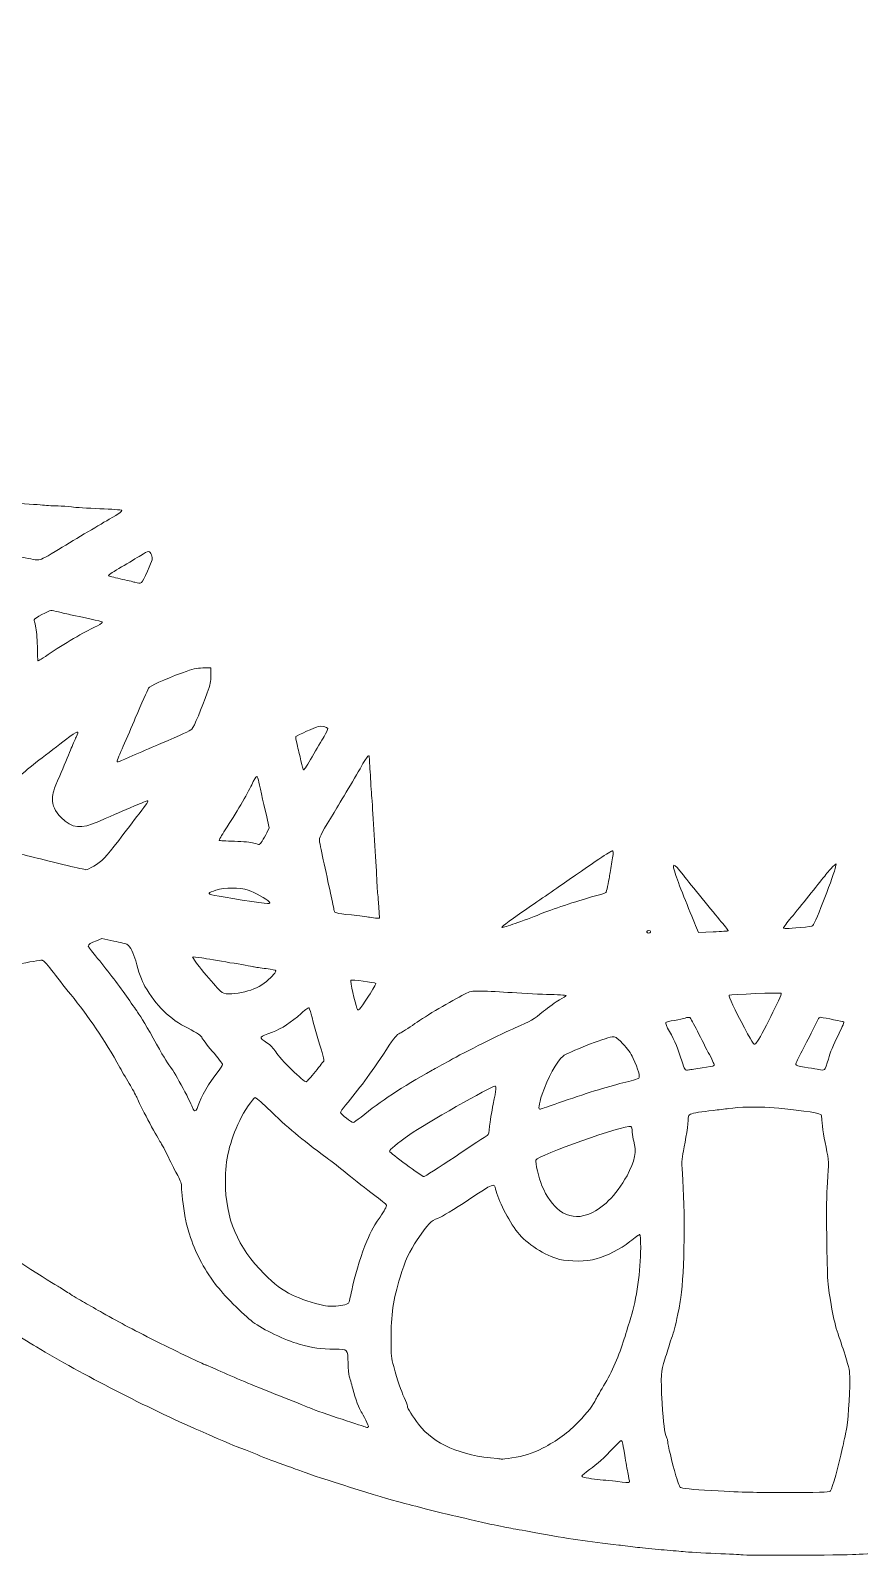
# Model space of a CAD drawing. Header units: inches. Extents: x -34.6 to -23.4, y 23.9 to 25.3.
# Drawn here: x -29.358 to -28.967, y 23.922 to 24.64 of the extents above; entities that cross this region are included whole.
import ezdxf

# ---------------------------------------------------------------- set-up
doc = ezdxf.new("R2010")
doc.units = ezdxf.units.IN
doc.header["$MEASUREMENT"] = 0
doc.layers.add('Volleyball', color=7, linetype='Continuous')

msp = doc.modelspace()

# ---------------------------------------------------------------- linework, layer by layer
at = {"layer": 'Volleyball', "lineweight": 0}
for points, knots in [([(-28.30493, 24.66427), (-28.30601, 24.67874), (-28.30663, 24.68552), (-28.30776, 24.6948), (-28.30811, 24.6977), (-28.30851, 24.70126), (-28.30866, 24.70271), (-28.30893, 24.7054), (-28.31037, 24.71561), (-28.31199, 24.72621), (-28.3135, 24.73616), (-28.31834, 24.76157), (-28.32007, 24.76861), (-28.32066, 24.77103), (-28.32195, 24.77637), (-28.32294, 24.78047), (-28.32622, 24.79406), (-28.32778, 24.79992), (-28.33085, 24.81024), (-28.33861, 24.83625), (-28.3419, 24.84604), (-28.35033, 24.86812), (-28.35375, 24.87707), (-28.35645, 24.88363), (-28.36129, 24.8947), (-28.36791, 24.90987), (-28.38052, 24.93579), (-28.38703, 24.94765), (-28.39242, 24.95745), (-28.39809, 24.96741), (-28.40115, 24.97247), (-28.41977, 25.00319), (-28.43867, 25.0303), (-28.45768, 25.05357), (-28.47377, 25.07326), (-28.47847, 25.07858), (-28.4979, 25.0991), (-28.5075, 25.10923), (-28.5301, 25.131), (-28.53754, 25.13728), (-28.53922, 25.1387), (-28.5416, 25.14076), (-28.54282, 25.14186), (-28.54628, 25.145), (-28.56305, 25.15889), (-28.56744, 25.16226), (-28.56961, 25.16393), (-28.57436, 25.16758), (-28.57798, 25.17038), (-28.58501, 25.17579), (-28.6019, 25.18795), (-28.60808, 25.19204), (-28.61013, 25.1934), (-28.6127, 25.19515), (-28.61379, 25.19594), (-28.61605, 25.19755), (-28.63255, 25.20802), (-28.6362, 25.21015), (-28.63899, 25.21178), (-28.64234, 25.2138), (-28.64608, 25.21612), (-28.64853, 25.21764), (-28.65414, 25.2208), (-28.66432, 25.22642), (-28.66661, 25.22768), (-28.66977, 25.22945), (-28.67134, 25.23035), (-28.67615, 25.23309), (-28.70411, 25.24678), (-28.7122, 25.25035), (-28.7145, 25.25137), (-28.71786, 25.25285), (-28.71967, 25.25366), (-28.73187, 25.25909), (-28.75077, 25.26654), (-28.76624, 25.27201), (-28.78858, 25.27991), (-28.81287, 25.28725), (-28.83083, 25.29151), (-28.83336, 25.29211), (-28.83692, 25.29296), (-28.83874, 25.29339), (-28.84808, 25.29562), (-28.86451, 25.2991), (-28.87103, 25.30021), (-28.87296, 25.30054), (-28.878, 25.30143), (-28.88223, 25.30218), (-28.90218, 25.3057), (-28.93052, 25.30911), (-28.95011, 25.31034), (-28.96427, 25.31122), (-28.9958, 25.31221), (-29.00569, 25.31208), (-29.021, 25.31188), (-29.04598, 25.3107), (-29.05753, 25.30963), (-29.07139, 25.30835), (-29.09197, 25.30589), (-29.10124, 25.30441), (-29.10269, 25.30417), (-29.10714, 25.30346), (-29.11113, 25.30283), (-29.12077, 25.30129), (-29.13417, 25.29874), (-29.14242, 25.29688), (-29.14453, 25.2964), (-29.14773, 25.29573), (-29.14953, 25.29538), (-29.15683, 25.29399), (-29.19677, 25.28351), (-29.20229, 25.28154), (-29.20374, 25.28102), (-29.20879, 25.27934), (-29.2135, 25.27781), (-29.24368, 25.268), (-29.275, 25.25536), (-29.30247, 25.24192), (-29.31928, 25.2337), (-29.32804, 25.22909), (-29.33783, 25.22332), (-29.33916, 25.22254), (-29.34152, 25.22127), (-29.34306, 25.22049), (-29.34461, 25.21971), (-29.34688, 25.21844), (-29.34812, 25.21765), (-29.34935, 25.21687), (-29.35283, 25.21478), (-29.35585, 25.21301), (-29.35887, 25.21125), (-29.3636, 25.20832), (-29.36637, 25.20651), (-29.36914, 25.2047), (-29.37319, 25.20213), (-29.37537, 25.20081), (-29.39451, 25.1892), (-29.43273, 25.16047), (-29.45495, 25.14098), (-29.47861, 25.12023), (-29.5064, 25.09243), (-29.52171, 25.07418), (-29.52364, 25.07189), (-29.52644, 25.06867), (-29.52793, 25.06704), (-29.53024, 25.06451), (-29.53858, 25.05442), (-29.54211, 25.04987), (-29.5427, 25.0491), (-29.54469, 25.0466), (-29.54652, 25.0443), (-29.54834, 25.04201), (-29.55111, 25.03835), (-29.55267, 25.03617), (-29.55423, 25.034), (-29.55739, 25.02972), (-29.55969, 25.02667), (-29.56805, 25.01559), (-29.5818, 24.99509), (-29.59016, 24.98125), (-29.60381, 24.95865), (-29.60983, 24.94792), (-29.61836, 24.93095), (-29.62536, 24.91702), (-29.63623, 24.89343), (-29.64001, 24.88394), (-29.64073, 24.88213), (-29.64245, 24.87788), (-29.64383, 24.87449), (-29.64773, 24.8649), (-29.65471, 24.84595), (-29.65678, 24.83935), (-29.65746, 24.83717), (-29.65961, 24.83045), (-29.66155, 24.82441), (-29.66508, 24.81342), (-29.66685, 24.80748), (-29.66866, 24.80046), (-29.66919, 24.79841), (-29.67019, 24.79475), (-29.67088, 24.79234), (-29.67158, 24.78992), (-29.67245, 24.78646), (-29.67283, 24.78465), (-29.67321, 24.78283), (-29.6742, 24.77858), (-29.67503, 24.7752), (-29.67757, 24.76481), (-29.67895, 24.758), (-29.6836, 24.7328), (-29.6861, 24.71929), (-29.68979, 24.68955), (-29.69105, 24.67283), (-29.69282, 24.64931), (-29.69304, 24.64289), (-29.69301, 24.6155), (-29.69299, 24.59039), (-29.69266, 24.57981), (-29.6915, 24.56651), (-29.69127, 24.56385), (-29.69087, 24.55891), (-29.69062, 24.55553), (-29.69014, 24.54929), (-29.68971, 24.5454), (-29.68775, 24.52961), (-29.68642, 24.5189), (-29.68514, 24.51005), (-29.68402, 24.50391), (-29.68356, 24.50137), (-29.68306, 24.4983), (-29.68291, 24.4971), (-29.68276, 24.49589), (-29.68227, 24.49312), (-29.68182, 24.49094), (-29.68137, 24.48877), (-29.68069, 24.48521), (-29.68031, 24.48304), (-29.67992, 24.48086), (-29.67913, 24.47701), (-29.67855, 24.47447), (-29.67797, 24.47193), (-29.67707, 24.46788), (-29.67655, 24.46546), (-29.67374, 24.45236), (-29.67093, 24.44167), (-29.66339, 24.41538), (-29.66043, 24.40505), (-29.65326, 24.38385), (-29.64913, 24.3732), (-29.648, 24.3703), (-29.64612, 24.36546), (-29.64495, 24.36244), (-29.64192, 24.35464), (-29.63764, 24.3443), (-29.63661, 24.34227), (-29.63613, 24.34132), (-29.63512, 24.339), (-29.63437, 24.3371), (-29.63123, 24.32915), (-29.61709, 24.30014), (-29.61035, 24.2878), (-29.60523, 24.27845), (-29.5952, 24.26088), (-29.59283, 24.25713), (-29.59189, 24.25564), (-29.58985, 24.25238), (-29.58831, 24.24988), (-29.58205, 24.23978), (-29.57636, 24.23108), (-29.57178, 24.22463), (-29.56913, 24.22088), (-29.56647, 24.21709), (-29.56588, 24.21621), (-29.56279, 24.21159), (-29.54817, 24.19185), (-29.54354, 24.18604), (-29.53417, 24.17429), (-29.5232, 24.16143), (-29.51168, 24.14869), (-29.50241, 24.13845), (-29.47361, 24.10951), (-29.46722, 24.10404), (-29.4648, 24.10197), (-29.46113, 24.09871), (-29.45907, 24.0968), (-29.45555, 24.09357), (-29.44182, 24.08183), (-29.43771, 24.07855), (-29.41746, 24.0624), (-29.4, 24.04949), (-29.38528, 24.03979), (-29.38202, 24.03764), (-29.37816, 24.03508), (-29.37672, 24.0341), (-29.37368, 24.03205), (-29.36249, 24.02508), (-29.35465, 24.02035), (-29.33328, 24.00745), (-29.30282, 23.9918), (-29.27764, 23.98079), (-29.26529, 23.97538), (-29.26018, 23.97322), (-29.2581, 23.97253), (-29.25689, 23.97213), (-29.25432, 23.97113), (-29.25239, 23.97032), (-29.24798, 23.96846), (-29.24448, 23.96711), (-29.23832, 23.96488), (-29.23566, 23.96392), (-29.23191, 23.96254), (-29.22997, 23.96181), (-29.22211, 23.95884), (-29.19206, 23.94944), (-29.18282, 23.94705), (-29.18072, 23.94651), (-29.17545, 23.94514), (-29.1711, 23.944), (-29.16389, 23.94211), (-29.16013, 23.94122), (-29.14188, 23.9371), (-29.13862, 23.93636), (-29.13388, 23.93539), (-29.13134, 23.93494), (-29.1288, 23.9345), (-29.12356, 23.93355), (-29.1197, 23.93284), (-29.10437, 23.93002), (-29.09504, 23.92864), (-29.0806, 23.92704), (-29.07842, 23.92679), (-29.07447, 23.92631), (-29.07181, 23.92597), (-29.06915, 23.92562), (-29.06411, 23.92512), (-29.06061, 23.92486), (-29.0571, 23.92459), (-29.05246, 23.92419), (-29.05028, 23.92396), (-29.04811, 23.92374), (-29.04119, 23.92334), (-29.0349, 23.92308), (-29.02862, 23.92282), (-29.02318, 23.92255), (-29.02282, 23.92247), (-29.02282, 23.92247), (-29.02282, 23.92247), (-29.02282, 23.92247), (-29.02122, 23.92213), (-28.97533, 23.92226), (-28.969, 23.92262), (-28.96513, 23.92285), (-28.95792, 23.92325), (-28.95297, 23.92351), (-28.94801, 23.92378), (-28.94149, 23.92429), (-28.93847, 23.92463), (-28.93545, 23.92498), (-28.9307, 23.92548), (-28.92792, 23.92574), (-28.9123, 23.92721), (-28.89237, 23.93001), (-28.87608, 23.93302), (-28.86444, 23.93517), (-28.85862, 23.93631), (-28.85148, 23.93785), (-28.84233, 23.93983), (-28.82058, 23.94514), (-28.81479, 23.9468), (-28.81237, 23.9475), (-28.80812, 23.94869), (-28.80535, 23.94944), (-28.79223, 23.95299), (-28.76105, 23.96355), (-28.74757, 23.969), (-28.74612, 23.96959), (-28.74236, 23.97106), (-28.73922, 23.97227), (-28.73174, 23.97514), (-28.72786, 23.97676), (-28.72516, 23.97811), (-28.72396, 23.97872), (-28.72247, 23.97936), (-28.72187, 23.97955), (-28.7208, 23.97987), (-28.70789, 23.98563), (-28.70652, 23.9864), (-28.70614, 23.98661), (-28.70287, 23.98814), (-28.69924, 23.98981), (-28.69562, 23.99148), (-28.6887, 23.99488), (-28.68387, 23.99736), (-28.67903, 23.99984), (-28.67429, 24.00226), (-28.67332, 24.00273), (-28.67153, 24.0036), (-28.66356, 24.00802), (-28.65487, 24.01296), (-28.64725, 24.01729), (-28.63317, 24.02576), (-28.62661, 24.02997), (-28.6233, 24.03208), (-28.61867, 24.03505), (-28.61631, 24.03656), (-28.61037, 24.04035), (-28.60044, 24.04723), (-28.59182, 24.05352), (-28.58977, 24.05502), (-28.58591, 24.05783), (-28.58326, 24.05977), (-28.5806, 24.06171), (-28.57662, 24.06472), (-28.57441, 24.06645), (-28.5722, 24.06819), (-28.56775, 24.07168), (-28.56452, 24.07421), (-28.53442, 24.09781), (-28.49623, 24.13463), (-28.47149, 24.16392), (-28.47014, 24.16552), (-28.46704, 24.16918), (-28.4646, 24.17204), (-28.456, 24.18218), (-28.43889, 24.20444), (-28.43106, 24.2157), (-28.42929, 24.21823), (-28.42729, 24.2211), (-28.4266, 24.22207), (-28.42288, 24.22733), (-28.41163, 24.24435), (-28.40867, 24.2492), (-28.40767, 24.25083), (-28.4061, 24.2534), (-28.40516, 24.25491), (-28.4018, 24.26037), (-28.39115, 24.27897), (-28.38762, 24.28555), (-28.38639, 24.28785), (-28.38457, 24.29121), (-28.38358, 24.29302), (-28.3794, 24.30066), (-28.3684, 24.32317), (-28.36511, 24.3308), (-28.36423, 24.33286), (-28.36279, 24.33612), (-28.36192, 24.33805), (-28.35673, 24.34962), (-28.34939, 24.36786), (-28.34513, 24.37979), (-28.34118, 24.39082), (-28.3396, 24.39552), (-28.33596, 24.40703), (-28.33252, 24.41789), (-28.33142, 24.42164), (-28.32739, 24.43603), (-28.32566, 24.44222), (-28.32071, 24.46257), (-28.31927, 24.46942), (-28.31866, 24.47232), (-28.31756, 24.47756), (-28.31682, 24.48106), (-28.3131, 24.49879), (-28.30852, 24.52996), (-28.30646, 24.55157), (-28.30465, 24.57051), (-28.30363, 24.59046), (-28.30339, 24.61133), (-28.30324, 24.62402), (-28.30408, 24.65298), (-28.30493, 24.66427)], [0, 0, 0, 0, 1, 1, 1, 2, 2, 2, 3, 3, 3, 4, 4, 4, 5, 5, 5, 6, 6, 6, 7, 7, 7, 8, 8, 8, 9, 9, 9, 10, 10, 10, 11, 11, 11, 12, 12, 12, 13, 13, 13, 14, 14, 14, 15, 15, 15, 16, 16, 16, 17, 17, 17, 18, 18, 18, 19, 19, 19, 20, 20, 20, 21, 21, 21, 22, 22, 22, 23, 23, 23, 24, 24, 24, 25, 25, 25, 26, 26, 26, 27, 27, 27, 28, 28, 28, 29, 29, 29, 30, 30, 30, 31, 31, 31, 32, 32, 32, 33, 33, 33, 34, 34, 34, 35, 35, 35, 36, 36, 36, 37, 37, 37, 38, 38, 38, 39, 39, 39, 40, 40, 40, 41, 41, 41, 42, 42, 42, 43, 43, 43, 44, 44, 44, 45, 45, 45, 46, 46, 46, 47, 47, 47, 48, 48, 48, 49, 49, 49, 50, 50, 50, 51, 51, 51, 52, 52, 52, 53, 53, 53, 54, 54, 54, 55, 55, 55, 56, 56, 56, 57, 57, 57, 58, 58, 58, 59, 59, 59, 60, 60, 60, 61, 61, 61, 62, 62, 62, 63, 63, 63, 64, 64, 64, 65, 65, 65, 66, 66, 66, 67, 67, 67, 68, 68, 68, 69, 69, 69, 70, 70, 70, 71, 71, 71, 72, 72, 72, 73, 73, 73, 74, 74, 74, 75, 75, 75, 76, 76, 76, 77, 77, 77, 78, 78, 78, 79, 79, 79, 80, 80, 80, 81, 81, 81, 82, 82, 82, 83, 83, 83, 84, 84, 84, 85, 85, 85, 86, 86, 86, 87, 87, 87, 88, 88, 88, 89, 89, 89, 90, 90, 90, 91, 91, 91, 92, 92, 92, 93, 93, 93, 94, 94, 94, 95, 95, 95, 96, 96, 96, 97, 97, 97, 98, 98, 98, 99, 99, 99, 100, 100, 100, 101, 101, 101, 102, 102, 102, 103, 103, 103, 104, 104, 104, 105, 105, 105, 106, 106, 106, 107, 107, 107, 108, 108, 108, 109, 109, 109, 110, 110, 110, 111, 111, 111, 112, 112, 112, 113, 113, 113, 114, 114, 114, 115, 115, 115, 116, 116, 116, 117, 117, 117, 118, 118, 118, 119, 119, 119, 120, 120, 120, 121, 121, 121, 122, 122, 122, 123, 123, 123, 124, 124, 124, 125, 125, 125, 126, 126, 126, 127, 127, 127, 128, 128, 128, 129, 129, 129, 130, 130, 130, 131, 131, 131, 132, 132, 132, 133, 133, 133, 134, 134, 134, 135, 135, 135, 136, 136, 136, 137, 137, 137, 138, 138, 138, 139, 139, 139, 140, 140, 140, 141, 141, 141, 142, 142, 142, 143, 143, 143, 144, 144, 144, 145, 145, 145, 146, 146, 146, 147, 147, 147, 148, 148, 148, 149, 149, 149, 150, 150, 150, 150]), ([(-29.38067, 24.39646), (-29.39993, 24.40039), (-29.40199, 24.40084), (-29.41911, 24.40484), (-29.43205, 24.40786), (-29.43382, 24.40836), (-29.43394, 24.40905), (-29.43405, 24.40966), (-29.43284, 24.41052), (-29.42339, 24.41653), (-29.41604, 24.4212), (-29.41699, 24.42092), (-29.41003, 24.42042), (-29.40669, 24.42017), (-29.40079, 24.41978), (-29.39693, 24.41954), (-29.39306, 24.4193), (-29.38733, 24.41892), (-29.38418, 24.41869), (-29.38104, 24.41847), (-29.37343, 24.41807), (-29.36727, 24.41781), (-29.36111, 24.41756), (-29.35419, 24.41715), (-29.35189, 24.41691), (-29.3496, 24.41666), (-29.34629, 24.41647), (-29.34455, 24.41647), (-29.34281, 24.41647), (-29.33994, 24.41628), (-29.33818, 24.41604), (-29.33642, 24.4158), (-29.33046, 24.41542), (-29.32493, 24.41519), (-29.31941, 24.41496), (-29.31477, 24.41465), (-29.31464, 24.41451), (-29.3142, 24.41407), (-29.31549, 24.41312), (-29.32048, 24.41022), (-29.32646, 24.40673), (-29.33725, 24.40029), (-29.34596, 24.39501), (-29.34596, 24.39501), (-29.34596, 24.39501), (-29.34596, 24.39501), (-29.35108, 24.3919), (-29.35289, 24.39101), (-29.35409, 24.39104), (-29.35493, 24.39106), (-29.35899, 24.39182), (-29.3631, 24.39273), (-29.3672, 24.39365), (-29.37511, 24.39532), (-29.38067, 24.39646)], [0, 0, 0, 0, 1, 1, 1, 2, 2, 2, 3, 3, 3, 4, 4, 4, 5, 5, 5, 6, 6, 6, 7, 7, 7, 8, 8, 8, 9, 9, 9, 10, 10, 10, 11, 11, 11, 12, 12, 12, 13, 13, 13, 14, 14, 14, 15, 15, 15, 16, 16, 16, 17, 17, 17, 18, 18, 18, 18]), ([(-29.30562, 24.3932), (-29.30177, 24.39559), (-29.30132, 24.3956), (-29.30054, 24.39339), (-29.29992, 24.39162), (-29.29993, 24.39156), (-29.30248, 24.38581), (-29.30248, 24.38581), (-29.30248, 24.38581), (-29.30248, 24.38581), (-29.30526, 24.37951), (-29.30517, 24.37959), (-29.3084, 24.38055), (-29.30924, 24.3808), (-29.31237, 24.38153), (-29.31534, 24.38217), (-29.31831, 24.3828), (-29.32076, 24.38352), (-29.32079, 24.38375), (-29.32081, 24.38399), (-29.31808, 24.38579), (-29.31473, 24.38776), (-29.31137, 24.38973), (-29.30727, 24.39217), (-29.30562, 24.3932)], [0, 0, 0, 0, 1, 1, 1, 2, 2, 2, 3, 3, 3, 4, 4, 4, 5, 5, 5, 6, 6, 6, 7, 7, 7, 8, 8, 8, 8]), ([(-29.32377, 24.36151), (-29.32377, 24.36127), (-29.32543, 24.36031), (-29.32746, 24.35938), (-29.33156, 24.3575), (-29.34226, 24.35117), (-29.34913, 24.34655), (-29.34913, 24.34655), (-29.34913, 24.34655), (-29.34913, 24.34655), (-29.35323, 24.34381), (-29.35405, 24.34333), (-29.35411, 24.34365), (-29.35412, 24.34371), (-29.3542, 24.34673), (-29.35427, 24.35035), (-29.35436, 24.35452), (-29.35467, 24.35799), (-29.35512, 24.3598), (-29.35551, 24.36137), (-29.35584, 24.36278), (-29.35584, 24.36293), (-29.35585, 24.36343), (-29.34884, 24.36727), (-29.3479, 24.36727), (-29.34739, 24.36727), (-29.34578, 24.36696), (-29.34434, 24.36659), (-29.34289, 24.36621), (-29.34, 24.36554), (-29.3379, 24.36509), (-29.32334, 24.36198), (-29.32377, 24.36209), (-29.32377, 24.36151)], [0, 0, 0, 0, 1, 1, 1, 2, 2, 2, 3, 3, 3, 4, 4, 4, 5, 5, 5, 6, 6, 6, 7, 7, 7, 8, 8, 8, 9, 9, 9, 10, 10, 10, 11, 11, 11, 11]), ([(-29.31384, 24.30338), (-29.31225, 24.30698), (-29.30969, 24.3129), (-29.30817, 24.31652), (-29.30511, 24.32382), (-29.30272, 24.32921), (-29.30192, 24.33064), (-29.30132, 24.33171), (-29.29491, 24.33465), (-29.28599, 24.33794), (-29.28073, 24.33988), (-29.27964, 24.34014), (-29.27633, 24.34019), (-29.27633, 24.34019), (-29.27259, 24.34025), (-29.27259, 24.34025), (-29.27259, 24.34025), (-29.27261, 24.33673), (-29.27261, 24.33673), (-29.27262, 24.33381), (-29.27291, 24.33241), (-29.27432, 24.32839), (-29.2767, 24.32161), (-29.28066, 24.31227), (-29.28153, 24.31139), (-29.28228, 24.31063), (-29.28647, 24.30869), (-29.2961, 24.30465), (-29.29912, 24.30338), (-29.30455, 24.30101), (-29.30818, 24.29939), (-29.30818, 24.29939), (-29.30818, 24.29939), (-29.30818, 24.29939), (-29.31678, 24.29554), (-29.31675, 24.29555), (-29.31675, 24.29625), (-29.31675, 24.29656), (-29.31544, 24.29977), (-29.31384, 24.30338)], [0, 0, 0, 0, 1, 1, 1, 2, 2, 2, 3, 3, 3, 4, 4, 4, 5, 5, 5, 6, 6, 6, 7, 7, 7, 8, 8, 8, 9, 9, 9, 10, 10, 10, 11, 11, 11, 12, 12, 12, 13, 13, 13, 13]), ([(-29.19843, 23.98267), (-29.19843, 23.98267), (-29.19844, 23.98267), (-29.19844, 23.98267), (-29.19872, 23.98239), (-29.19894, 23.98238), (-29.19966, 23.98262), (-29.1999, 23.9827), (-29.20494, 23.98435), (-29.21086, 23.98629), (-29.21678, 23.98824), (-29.2236, 23.99064), (-29.22602, 23.99162), (-29.22844, 23.99261), (-29.23466, 23.9951), (-29.23986, 23.99715), (-29.25184, 24.00189), (-29.25941, 24.00504), (-29.2679, 24.00883), (-29.2716, 24.01048), (-29.27471, 24.01184), (-29.27482, 24.01184), (-29.27541, 24.01184), (-29.28566, 24.01669), (-29.29632, 24.02203), (-29.3085, 24.02813), (-29.31505, 24.03159), (-29.32355, 24.03644), (-29.32597, 24.03781), (-29.32983, 24.03999), (-29.33212, 24.04127), (-29.33442, 24.04255), (-29.33768, 24.04452), (-29.33937, 24.04565), (-29.34106, 24.04677), (-29.34344, 24.04825), (-29.34464, 24.04894), (-29.35079, 24.05245), (-29.37458, 24.06813), (-29.38353, 24.07457), (-29.39057, 24.07964), (-29.3944, 24.08247), (-29.39991, 24.08665), (-29.40334, 24.08925), (-29.40787, 24.09258), (-29.40996, 24.09403), (-29.41206, 24.09549), (-29.41463, 24.09743), (-29.41567, 24.09834), (-29.41672, 24.09925), (-29.42113, 24.10297), (-29.42548, 24.10661), (-29.43658, 24.11589), (-29.43783, 24.11701), (-29.45128, 24.12966), (-29.46403, 24.14165), (-29.47343, 24.15105), (-29.48373, 24.16208), (-29.48721, 24.16582), (-29.49052, 24.16925), (-29.49106, 24.1697), (-29.4936, 24.17178), (-29.5142, 24.19594), (-29.51893, 24.20239), (-29.52021, 24.20413), (-29.52541, 24.21115), (-29.53049, 24.21799), (-29.53556, 24.22483), (-29.54034, 24.23132), (-29.5411, 24.2324), (-29.55161, 24.24728), (-29.55562, 24.25329), (-29.56223, 24.26402), (-29.56453, 24.26777), (-29.56686, 24.27142), (-29.56741, 24.27215), (-29.57084, 24.27674), (-29.58782, 24.30722), (-29.58726, 24.30779), (-29.58714, 24.30791), (-29.58509, 24.30694), (-29.58271, 24.30564), (-29.56954, 24.29844), (-29.56309, 24.2951), (-29.55158, 24.28951), (-29.54457, 24.28611), (-29.53696, 24.28235), (-29.53466, 24.28117), (-29.53097, 24.27927), (-29.52646, 24.27726), (-29.5083, 24.26941), (-29.50576, 24.26831), (-29.5026, 24.26707), (-29.50127, 24.26664), (-29.49994, 24.26621), (-29.49579, 24.26464), (-29.49204, 24.26315), (-29.4883, 24.26166), (-29.48395, 24.25998), (-29.48238, 24.25942), (-29.48081, 24.25887), (-29.47735, 24.25752), (-29.47469, 24.25643), (-29.46806, 24.25371), (-29.44159, 24.24453), (-29.4301, 24.24097), (-29.4249, 24.23935), (-29.41907, 24.23751), (-29.41714, 24.23686), (-29.41714, 24.23686), (-29.41362, 24.23568), (-29.41362, 24.23568), (-29.41362, 24.23568), (-29.41327, 24.22909), (-29.41327, 24.22909), (-29.41307, 24.22547), (-29.41286, 24.21934), (-29.4128, 24.21547), (-29.41273, 24.21136), (-29.41247, 24.20794), (-29.41217, 24.20722), (-29.4115, 24.20562), (-29.40798, 24.20189), (-29.40598, 24.20064), (-29.40453, 24.19974), (-29.40381, 24.19965), (-29.39758, 24.19959), (-29.39384, 24.19956), (-29.38811, 24.19938), (-29.38486, 24.1992), (-29.37861, 24.19886), (-29.37043, 24.1994), (-29.36397, 24.2006), (-29.358, 24.2017), (-29.35303, 24.20251), (-29.35208, 24.20251), (-29.35144, 24.20251), (-29.35012, 24.20114), (-29.34758, 24.19779), (-29.3456, 24.19519), (-29.34156, 24.19008), (-29.3386, 24.18644), (-29.33016, 24.17604), (-29.32283, 24.16514), (-29.31543, 24.15199), (-29.31414, 24.14969), (-29.31191, 24.14587), (-29.31048, 24.14349), (-29.30906, 24.14111), (-29.30763, 24.13844), (-29.30731, 24.13756), (-29.30645, 24.1352), (-29.29825, 24.1196), (-29.29658, 24.11717), (-29.2958, 24.11602), (-29.294, 24.11266), (-29.29259, 24.1097), (-29.29118, 24.10674), (-29.28921, 24.10286), (-29.28823, 24.10107), (-29.28678, 24.09847), (-29.28643, 24.09738), (-29.28643, 24.09558), (-29.28642, 24.0934), (-29.28567, 24.08708), (-29.28471, 24.08124), (-29.28446, 24.07966), (-29.28354, 24.07614), (-29.28268, 24.07343), (-29.28001, 24.06497), (-29.27636, 24.05797), (-29.27041, 24.04984), (-29.2673, 24.0456), (-29.25707, 24.03528), (-29.25282, 24.03211), (-29.24808, 24.02857), (-29.23757, 24.02354), (-29.23107, 24.0217), (-29.22445, 24.01982), (-29.22106, 24.01934), (-29.21428, 24.01932), (-29.20804, 24.0193), (-29.20821, 24.01948), (-29.20799, 24.01278), (-29.20791, 24.01021), (-29.20766, 24.00741), (-29.20743, 24.00657), (-29.2072, 24.00572), (-29.20648, 24.00307), (-29.20583, 24.00067), (-29.20454, 23.99591), (-29.20269, 23.99091), (-29.20184, 23.98987), (-29.20087, 23.98869), (-29.19815, 23.98295), (-29.19843, 23.98267)], [0, 0, 0, 0, 1, 1, 1, 2, 2, 2, 3, 3, 3, 4, 4, 4, 5, 5, 5, 6, 6, 6, 7, 7, 7, 8, 8, 8, 9, 9, 9, 10, 10, 10, 11, 11, 11, 12, 12, 12, 13, 13, 13, 14, 14, 14, 15, 15, 15, 16, 16, 16, 17, 17, 17, 18, 18, 18, 19, 19, 19, 20, 20, 20, 21, 21, 21, 22, 22, 22, 23, 23, 23, 24, 24, 24, 25, 25, 25, 26, 26, 26, 27, 27, 27, 28, 28, 28, 29, 29, 29, 30, 30, 30, 31, 31, 31, 32, 32, 32, 33, 33, 33, 34, 34, 34, 35, 35, 35, 36, 36, 36, 37, 37, 37, 38, 38, 38, 39, 39, 39, 40, 40, 40, 41, 41, 41, 42, 42, 42, 43, 43, 43, 44, 44, 44, 45, 45, 45, 46, 46, 46, 47, 47, 47, 48, 48, 48, 49, 49, 49, 50, 50, 50, 51, 51, 51, 52, 52, 52, 53, 53, 53, 54, 54, 54, 55, 55, 55, 56, 56, 56, 57, 57, 57, 58, 58, 58, 59, 59, 59, 60, 60, 60, 61, 61, 61, 62, 62, 62, 63, 63, 63, 64, 64, 64, 65, 65, 65, 65]), ([(-29.37542, 24.26139), (-29.37362, 24.26835), (-29.37225, 24.27214), (-29.36947, 24.27786), (-29.36655, 24.28388), (-29.36412, 24.28776), (-29.36196, 24.28987), (-29.36114, 24.29067), (-29.35734, 24.29374), (-29.35353, 24.29668), (-29.34972, 24.29962), (-29.34409, 24.30397), (-29.34101, 24.30635), (-29.33515, 24.31088), (-29.33425, 24.31109), (-29.33607, 24.30752), (-29.33658, 24.30653), (-29.33776, 24.30379), (-29.33869, 24.30145), (-29.33962, 24.29911), (-29.34191, 24.29365), (-29.34378, 24.28932), (-29.34674, 24.28243), (-29.34717, 24.28111), (-29.34719, 24.27877), (-29.34722, 24.27527), (-29.34606, 24.27273), (-29.34308, 24.26975), (-29.33786, 24.26453), (-29.33393, 24.26412), (-29.32531, 24.26793), (-29.31685, 24.27166), (-29.31467, 24.2726), (-29.3085, 24.27519), (-29.3053, 24.27654), (-29.30258, 24.27764), (-29.30246, 24.27764), (-29.30184, 24.27764), (-29.30262, 24.27642), (-29.30644, 24.27145), (-29.30874, 24.26845), (-29.31303, 24.26284), (-29.31597, 24.25898), (-29.32213, 24.25089), (-29.3239, 24.24905), (-29.32776, 24.24678), (-29.32776, 24.24678), (-29.32776, 24.24678), (-29.32776, 24.24678), (-29.3293, 24.24587), (-29.33096, 24.24515), (-29.33145, 24.24517), (-29.33194, 24.24519), (-29.3358, 24.24606), (-29.34003, 24.2471), (-29.34426, 24.24814), (-29.35068, 24.24971), (-29.35431, 24.25057), (-29.35793, 24.25144), (-29.36337, 24.25283), (-29.36639, 24.25367), (-29.36941, 24.25451), (-29.37267, 24.2554), (-29.37364, 24.25565), (-29.37675, 24.25647), (-29.37672, 24.25637), (-29.37542, 24.26139)], [0, 0, 0, 0, 1, 1, 1, 2, 2, 2, 3, 3, 3, 4, 4, 4, 5, 5, 5, 6, 6, 6, 7, 7, 7, 8, 8, 8, 9, 9, 9, 10, 10, 10, 11, 11, 11, 12, 12, 12, 13, 13, 13, 14, 14, 14, 15, 15, 15, 16, 16, 16, 17, 17, 17, 18, 18, 18, 19, 19, 19, 20, 20, 20, 21, 21, 21, 22, 22, 22, 22]), ([(-29.22491, 24.2984), (-29.22691, 24.29496), (-29.2287, 24.29214), (-29.22889, 24.29214), (-29.22909, 24.29214), (-29.22967, 24.29407), (-29.23019, 24.29642), (-29.23072, 24.29878), (-29.23155, 24.30225), (-29.23204, 24.30414), (-29.23254, 24.30607), (-29.23277, 24.30772), (-29.23256, 24.30791), (-29.23194, 24.30843), (-29.22335, 24.31229), (-29.2221, 24.3126), (-29.22056, 24.31299), (-29.2179, 24.31244), (-29.21761, 24.31168), (-29.21748, 24.31134), (-29.21825, 24.30962), (-29.21933, 24.30786), (-29.2204, 24.3061), (-29.22292, 24.30184), (-29.22491, 24.2984), (-29.22491, 24.2984), (-29.22491, 24.2984), (-29.22491, 24.2984)], [0, 0, 0, 0, 1, 1, 1, 2, 2, 2, 3, 3, 3, 4, 4, 4, 5, 5, 5, 6, 6, 6, 7, 7, 7, 8, 8, 8, 9, 9, 9, 9]), ([(-29.2197, 24.24974), (-29.22072, 24.25433), (-29.22154, 24.25862), (-29.22154, 24.25926), (-29.22154, 24.26042), (-29.21973, 24.26377), (-29.21458, 24.27215), (-29.21162, 24.27697), (-29.20427, 24.2894), (-29.201, 24.29511), (-29.19927, 24.29813), (-29.19833, 24.29925), (-29.19808, 24.29862), (-29.19805, 24.29856), (-29.19785, 24.29525), (-29.19763, 24.29126), (-29.19741, 24.28727), (-29.19705, 24.28174), (-29.19684, 24.27896), (-29.19623, 24.27121), (-29.19509, 24.2525), (-29.19462, 24.24268), (-29.19439, 24.23783), (-29.19411, 24.23358), (-29.194, 24.23324), (-29.19389, 24.23289), (-29.19369, 24.23029), (-29.19354, 24.22745), (-29.19354, 24.22745), (-29.19328, 24.22228), (-29.19328, 24.22228), (-29.19328, 24.22228), (-29.1945, 24.22234), (-29.1945, 24.22234), (-29.19516, 24.22237), (-29.19669, 24.22255), (-29.1979, 24.22274), (-29.19911, 24.22293), (-29.20297, 24.22342), (-29.20647, 24.22383), (-29.21423, 24.22472), (-29.21433, 24.22474), (-29.21458, 24.22594), (-29.21469, 24.22647), (-29.21547, 24.23016), (-29.21631, 24.23415), (-29.21715, 24.23813), (-29.21867, 24.24515), (-29.2197, 24.24974)], [0, 0, 0, 0, 1, 1, 1, 2, 2, 2, 3, 3, 3, 4, 4, 4, 5, 5, 5, 6, 6, 6, 7, 7, 7, 8, 8, 8, 9, 9, 9, 10, 10, 10, 11, 11, 11, 12, 12, 12, 13, 13, 13, 14, 14, 14, 15, 15, 15, 16, 16, 16, 16]), ([(-29.24596, 24.26848), (-29.24596, 24.26848), (-29.24509, 24.26481), (-29.24509, 24.26481), (-29.24509, 24.26481), (-29.24626, 24.26257), (-29.24626, 24.26257), (-29.2469, 24.26134), (-29.2479, 24.25958), (-29.24848, 24.25866), (-29.24848, 24.25866), (-29.24848, 24.25866), (-29.24848, 24.25866), (-29.24906, 24.25774), (-29.24968, 24.25701), (-29.24986, 24.25703), (-29.25004, 24.25705), (-29.25117, 24.25737), (-29.25238, 24.25773), (-29.25378, 24.25815), (-29.25711, 24.25845), (-29.26156, 24.25856), (-29.26541, 24.25866), (-29.26864, 24.25883), (-29.26876, 24.25895), (-29.26888, 24.25906), (-29.26755, 24.26133), (-29.26582, 24.26399), (-29.261, 24.27139), (-29.25541, 24.28091), (-29.25339, 24.2852), (-29.25238, 24.28733), (-29.25133, 24.28907), (-29.25104, 24.28907), (-29.25076, 24.28907), (-29.25028, 24.28783), (-29.24998, 24.28632), (-29.24937, 24.2833), (-29.24733, 24.27423), (-29.24596, 24.26848)], [0, 0, 0, 0, 1, 1, 1, 2, 2, 2, 3, 3, 3, 4, 4, 4, 5, 5, 5, 6, 6, 6, 7, 7, 7, 8, 8, 8, 9, 9, 9, 10, 10, 10, 11, 11, 11, 12, 12, 12, 13, 13, 13, 13]), ([(-29.12387, 24.22671), (-29.11819, 24.23064), (-29.10925, 24.23684), (-29.10399, 24.24048), (-29.08688, 24.25234), (-29.08374, 24.25438), (-29.08332, 24.25396), (-29.08307, 24.25371), (-29.08326, 24.25172), (-29.08382, 24.24879), (-29.08432, 24.24617), (-29.08486, 24.24304), (-29.08502, 24.24184), (-29.08532, 24.23953), (-29.08637, 24.23459), (-29.08661, 24.23436), (-29.08669, 24.23429), (-29.08892, 24.23361), (-29.09158, 24.23284), (-29.10141, 24.23002), (-29.11195, 24.22653), (-29.11772, 24.22419), (-29.12098, 24.22286), (-29.12621, 24.22091), (-29.12933, 24.21984), (-29.12933, 24.21984), (-29.12933, 24.21984), (-29.12933, 24.21984), (-29.13246, 24.21877), (-29.13522, 24.21789), (-29.13547, 24.21789), (-29.13639, 24.21789), (-29.134, 24.21971), (-29.12387, 24.22671)], [0, 0, 0, 0, 1, 1, 1, 2, 2, 2, 3, 3, 3, 4, 4, 4, 5, 5, 5, 6, 6, 6, 7, 7, 7, 8, 8, 8, 9, 9, 9, 10, 10, 10, 11, 11, 11, 11]), ([(-29.0361, 24.21588), (-29.0361, 24.21588), (-29.04301, 24.21557), (-29.04301, 24.21557), (-29.04301, 24.21557), (-29.04395, 24.21772), (-29.04395, 24.21772), (-29.04631, 24.22315), (-29.05231, 24.23833), (-29.05374, 24.24249), (-29.05592, 24.24887), (-29.05506, 24.24891), (-29.0502, 24.24263), (-29.04668, 24.2381), (-29.03602, 24.22496), (-29.03233, 24.22062), (-29.03042, 24.21837), (-29.02894, 24.21646), (-29.02903, 24.21637), (-29.02903, 24.21637), (-29.02903, 24.21637), (-29.02903, 24.21637), (-29.02912, 24.21628), (-29.03231, 24.21606), (-29.0361, 24.21588)], [0, 0, 0, 0, 1, 1, 1, 2, 2, 2, 3, 3, 3, 4, 4, 4, 5, 5, 5, 6, 6, 6, 7, 7, 7, 8, 8, 8, 8]), ([(-28.97856, 24.24644), (-28.97901, 24.24353), (-28.98804, 24.22011), (-28.9892, 24.21886), (-28.98953, 24.2185), (-28.9917, 24.21813), (-28.99496, 24.21788), (-28.99496, 24.21788), (-28.99496, 24.21788), (-28.99496, 24.21788), (-29.0015, 24.21737), (-29.00305, 24.21736), (-29.00305, 24.21781), (-29.00305, 24.218), (-29.00142, 24.22015), (-28.99943, 24.22259), (-28.99495, 24.22805), (-28.98697, 24.23797), (-28.98366, 24.24219), (-28.9823, 24.24393), (-28.98054, 24.24594), (-28.97975, 24.24667), (-28.97975, 24.24667), (-28.97833, 24.24799), (-28.97833, 24.24799), (-28.97833, 24.24799), (-28.97856, 24.24644), (-28.97856, 24.24644)], [0, 0, 0, 0, 1, 1, 1, 2, 2, 2, 3, 3, 3, 4, 4, 4, 5, 5, 5, 6, 6, 6, 7, 7, 7, 8, 8, 8, 9, 9, 9, 9]), ([(-29.27346, 24.23417), (-29.27332, 24.23438), (-29.27189, 24.23498), (-29.27027, 24.23548), (-29.2659, 24.23685), (-29.25912, 24.23687), (-29.25502, 24.23553), (-29.25205, 24.23456), (-29.24623, 24.2313), (-29.24517, 24.23002), (-29.24517, 24.23002), (-29.24517, 24.23002), (-29.24517, 24.23002), (-29.24413, 24.22876), (-29.24426, 24.22877), (-29.25787, 24.23087), (-29.27097, 24.2329), (-29.27386, 24.23351), (-29.27346, 24.23417)], [0, 0, 0, 0, 1, 1, 1, 2, 2, 2, 3, 3, 3, 4, 4, 4, 5, 5, 5, 6, 6, 6, 6]), ([(-29.06568, 24.21566), (-29.06568, 24.21566), (-29.06568, 24.21566), (-29.06568, 24.21566), (-29.06601, 24.21512), (-29.06707, 24.21514), (-29.06742, 24.2157), (-29.06775, 24.21624), (-29.06654, 24.21676), (-29.06589, 24.21636), (-29.06564, 24.2162), (-29.06554, 24.21589), (-29.06568, 24.21566)], [0, 0, 0, 0, 1, 1, 1, 2, 2, 2, 3, 3, 3, 4, 4, 4, 4]), ([(-29.27854, 24.13408), (-29.27921, 24.13186), (-29.2799, 24.13114), (-29.28064, 24.13188), (-29.28093, 24.13216), (-29.28116, 24.13258), (-29.28116, 24.1328), (-29.28116, 24.13397), (-29.28987, 24.15021), (-29.29145, 24.15199), (-29.29267, 24.15337), (-29.29429, 24.156), (-29.29818, 24.16297), (-29.30273, 24.17114), (-29.30542, 24.17568), (-29.30714, 24.17813), (-29.30799, 24.17934), (-29.31035, 24.1827), (-29.31237, 24.1856), (-29.3165, 24.1915), (-29.32165, 24.19823), (-29.32688, 24.20455), (-29.32879, 24.20687), (-29.33036, 24.20893), (-29.33036, 24.20913), (-29.33036, 24.20987), (-29.32903, 24.21076), (-29.3265, 24.21171), (-29.3265, 24.21171), (-29.32389, 24.21268), (-29.32389, 24.21268), (-29.32389, 24.21268), (-29.3183, 24.21153), (-29.3183, 24.21153), (-29.31523, 24.2109), (-29.31237, 24.21017), (-29.31195, 24.2099), (-29.31055, 24.20903), (-29.30892, 24.20585), (-29.30798, 24.20219), (-29.30677, 24.19743), (-29.30505, 24.19267), (-29.30365, 24.19021), (-29.29855, 24.18127), (-29.29173, 24.17463), (-29.28335, 24.17045), (-29.27919, 24.16837), (-29.27676, 24.16671), (-29.27676, 24.16592), (-29.27676, 24.16563), (-29.27459, 24.16282), (-29.27194, 24.15968), (-29.26929, 24.15654), (-29.26711, 24.1537), (-29.26711, 24.15337), (-29.2671, 24.15304), (-29.26806, 24.15156), (-29.26924, 24.15007), (-29.27339, 24.14485), (-29.27737, 24.138), (-29.27854, 24.13408), (-29.27854, 24.13408), (-29.27854, 24.13408), (-29.27854, 24.13408)], [0, 0, 0, 0, 1, 1, 1, 2, 2, 2, 3, 3, 3, 4, 4, 4, 5, 5, 5, 6, 6, 6, 7, 7, 7, 8, 8, 8, 9, 9, 9, 10, 10, 10, 11, 11, 11, 12, 12, 12, 13, 13, 13, 14, 14, 14, 15, 15, 15, 16, 16, 16, 17, 17, 17, 18, 18, 18, 19, 19, 19, 20, 20, 20, 21, 21, 21, 21]), ([(-29.26405, 24.1867), (-29.26633, 24.1867), (-29.26682, 24.18686), (-29.26826, 24.18813), (-29.27087, 24.19042), (-29.2816, 24.20357), (-29.28119, 24.20397), (-29.28099, 24.20418), (-29.27907, 24.20401), (-29.27693, 24.20361), (-29.27478, 24.20321), (-29.26879, 24.2022), (-29.26361, 24.20137), (-29.25843, 24.20054), (-29.25348, 24.19969), (-29.25262, 24.19947), (-29.25177, 24.19925), (-29.24904, 24.19884), (-29.24656, 24.19855), (-29.24374, 24.19822), (-29.24206, 24.19783), (-29.24206, 24.19751), (-29.24206, 24.19657), (-29.24474, 24.19374), (-29.24748, 24.19178), (-29.25073, 24.18946), (-29.25388, 24.18815), (-29.25824, 24.18732), (-29.25824, 24.18732), (-29.25824, 24.18732), (-29.25824, 24.18732), (-29.26001, 24.18698), (-29.26263, 24.1867), (-29.26405, 24.1867)], [0, 0, 0, 0, 1, 1, 1, 2, 2, 2, 3, 3, 3, 4, 4, 4, 5, 5, 5, 6, 6, 6, 7, 7, 7, 8, 8, 8, 9, 9, 9, 10, 10, 10, 11, 11, 11, 11]), ([(-29.19837, 24.18562), (-29.20305, 24.17841), (-29.20321, 24.17824), (-29.20385, 24.17992), (-29.20474, 24.18225), (-29.20707, 24.19283), (-29.20676, 24.19314), (-29.20641, 24.19349), (-29.19542, 24.19206), (-29.19498, 24.19161), (-29.19482, 24.19144), (-29.19634, 24.18875), (-29.19837, 24.18562), (-29.19837, 24.18562), (-29.19837, 24.18562), (-29.19837, 24.18562)], [0, 0, 0, 0, 1, 1, 1, 2, 2, 2, 3, 3, 3, 4, 4, 4, 5, 5, 5, 5]), ([(-29.20569, 24.12607), (-29.20639, 24.12607), (-29.21138, 24.13), (-29.21162, 24.13075), (-29.21171, 24.13103), (-29.21063, 24.13261), (-29.20922, 24.13427), (-29.20278, 24.14181), (-29.19799, 24.14832), (-29.18992, 24.16048), (-29.18608, 24.16628), (-29.18504, 24.16755), (-29.1837, 24.16811), (-29.18281, 24.16848), (-29.17961, 24.17052), (-29.17659, 24.17264), (-29.17132, 24.17633), (-29.15945, 24.18338), (-29.15323, 24.18652), (-29.15048, 24.1879), (-29.14995, 24.18801), (-29.14618, 24.18801), (-29.14394, 24.18801), (-29.13795, 24.18772), (-29.13288, 24.18738), (-29.1278, 24.18704), (-29.11955, 24.18661), (-29.11454, 24.18644), (-29.10952, 24.18627), (-29.10543, 24.18601), (-29.10543, 24.18587), (-29.10544, 24.18572), (-29.10683, 24.18482), (-29.10853, 24.18386), (-29.11024, 24.1829), (-29.11362, 24.18047), (-29.11605, 24.17845), (-29.1208, 24.17453), (-29.1219, 24.17388), (-29.12936, 24.17066), (-29.1355, 24.16802), (-29.15317, 24.1592), (-29.16034, 24.1552), (-29.16336, 24.15352), (-29.16702, 24.15148), (-29.16847, 24.15067), (-29.1827, 24.14273), (-29.19272, 24.13614), (-29.20193, 24.12863), (-29.20193, 24.12863), (-29.20193, 24.12863), (-29.20193, 24.12863), (-29.20366, 24.12722), (-29.20535, 24.12607), (-29.20569, 24.12607)], [0, 0, 0, 0, 1, 1, 1, 2, 2, 2, 3, 3, 3, 4, 4, 4, 5, 5, 5, 6, 6, 6, 7, 7, 7, 8, 8, 8, 9, 9, 9, 10, 10, 10, 11, 11, 11, 12, 12, 12, 13, 13, 13, 14, 14, 14, 15, 15, 15, 16, 16, 16, 17, 17, 17, 18, 18, 18, 18]), ([(-29.0157, 24.16374), (-29.01696, 24.1623), (-29.01684, 24.16215), (-29.02143, 24.17066), (-29.0259, 24.17896), (-29.02904, 24.18572), (-29.02856, 24.18602), (-29.02796, 24.1864), (-29.00441, 24.18733), (-29.00408, 24.18699), (-29.00357, 24.18648), (-29.01391, 24.16579), (-29.0157, 24.16374)], [0, 0, 0, 0, 1, 1, 1, 2, 2, 2, 3, 3, 3, 4, 4, 4, 4]), ([(-29.22773, 24.14526), (-29.22869, 24.14489), (-29.24023, 24.15617), (-29.24208, 24.1593), (-29.24316, 24.16112), (-29.24434, 24.16237), (-29.2462, 24.16363), (-29.25016, 24.16633), (-29.25024, 24.16616), (-29.24358, 24.16867), (-29.2393, 24.17028), (-29.23467, 24.1733), (-29.23014, 24.17743), (-29.22767, 24.17969), (-29.22666, 24.18038), (-29.22636, 24.17999), (-29.22613, 24.17969), (-29.2255, 24.17767), (-29.22495, 24.17549), (-29.2236, 24.17013), (-29.22155, 24.16299), (-29.22024, 24.15908), (-29.21964, 24.1573), (-29.21926, 24.15558), (-29.21938, 24.15526), (-29.2195, 24.15495), (-29.22129, 24.15262), (-29.22335, 24.15009), (-29.22335, 24.15009), (-29.22335, 24.15009), (-29.22335, 24.15009), (-29.22541, 24.14757), (-29.22738, 24.14539), (-29.22773, 24.14526)], [0, 0, 0, 0, 1, 1, 1, 2, 2, 2, 3, 3, 3, 4, 4, 4, 5, 5, 5, 6, 6, 6, 7, 7, 7, 8, 8, 8, 9, 9, 9, 10, 10, 10, 11, 11, 11, 11]), ([(-29.04128, 24.15177), (-29.04405, 24.15138), (-29.04693, 24.15096), (-29.04767, 24.15083), (-29.04938, 24.15053), (-29.0497, 24.15095), (-29.0509, 24.15506), (-29.05237, 24.16011), (-29.05432, 24.16475), (-29.05672, 24.16894), (-29.05805, 24.17126), (-29.05875, 24.17291), (-29.0585, 24.17316), (-29.05828, 24.17338), (-29.05644, 24.17384), (-29.05441, 24.17417), (-29.05238, 24.17451), (-29.05008, 24.17501), (-29.04929, 24.17529), (-29.0485, 24.17558), (-29.04757, 24.17569), (-29.04722, 24.17556), (-29.04688, 24.17543), (-29.04521, 24.17249), (-29.04352, 24.16904), (-29.04184, 24.16558), (-29.0393, 24.16064), (-29.0379, 24.15806), (-29.03619, 24.15491), (-29.03549, 24.15321), (-29.03578, 24.15291), (-29.03603, 24.15267), (-29.0385, 24.15215), (-29.04128, 24.15177), (-29.04128, 24.15177), (-29.04128, 24.15177), (-29.04128, 24.15177)], [0, 0, 0, 0, 1, 1, 1, 2, 2, 2, 3, 3, 3, 4, 4, 4, 5, 5, 5, 6, 6, 6, 7, 7, 7, 8, 8, 8, 9, 9, 9, 10, 10, 10, 11, 11, 11, 12, 12, 12, 12]), ([(-28.97467, 24.1734), (-28.9745, 24.17323), (-28.97577, 24.17027), (-28.9775, 24.16682), (-28.97942, 24.16298), (-28.98114, 24.15879), (-28.98194, 24.15598), (-28.98265, 24.15347), (-28.98349, 24.15125), (-28.98381, 24.15105), (-28.98381, 24.15105), (-28.98381, 24.15105), (-28.98381, 24.15105), (-28.98445, 24.15064), (-28.98449, 24.15064), (-28.98724, 24.15118), (-28.98832, 24.15139), (-28.99099, 24.15181), (-28.99316, 24.15212), (-28.99624, 24.15256), (-28.99715, 24.15285), (-28.99726, 24.15342), (-28.99734, 24.15383), (-28.99602, 24.15671), (-28.99432, 24.15982), (-28.99263, 24.16294), (-28.99015, 24.16781), (-28.98881, 24.17065), (-28.98645, 24.17565), (-28.98633, 24.17581), (-28.98516, 24.17558), (-28.98449, 24.17544), (-28.98192, 24.17497), (-28.97946, 24.17452), (-28.97699, 24.17407), (-28.97484, 24.17357), (-28.97467, 24.1734)], [0, 0, 0, 0, 1, 1, 1, 2, 2, 2, 3, 3, 3, 4, 4, 4, 5, 5, 5, 6, 6, 6, 7, 7, 7, 8, 8, 8, 9, 9, 9, 10, 10, 10, 11, 11, 11, 12, 12, 12, 12]), ([(-29.07862, 24.14474), (-29.08603, 24.14294), (-29.09688, 24.13956), (-29.10893, 24.1353), (-29.10893, 24.1353), (-29.10893, 24.1353), (-29.10893, 24.1353), (-29.11316, 24.1338), (-29.11697, 24.13248), (-29.11739, 24.13235), (-29.11861, 24.13198), (-29.11837, 24.13434), (-29.11665, 24.13948), (-29.11416, 24.1469), (-29.10979, 24.15485), (-29.10679, 24.15737), (-29.10472, 24.15911), (-29.08742, 24.16588), (-29.08375, 24.16638), (-29.08213, 24.1666), (-29.08194, 24.16649), (-29.07878, 24.16326), (-29.07624, 24.16067), (-29.07511, 24.15909), (-29.0738, 24.15628), (-29.0714, 24.15115), (-29.07044, 24.14767), (-29.07122, 24.14695), (-29.07154, 24.14664), (-29.07487, 24.14565), (-29.07862, 24.14474)], [0, 0, 0, 0, 1, 1, 1, 2, 2, 2, 3, 3, 3, 4, 4, 4, 5, 5, 5, 6, 6, 6, 7, 7, 7, 8, 8, 8, 9, 9, 9, 10, 10, 10, 10]), ([(-29.18846, 24.1126), (-29.18846, 24.11326), (-29.18519, 24.11593), (-29.1789, 24.12044), (-29.17237, 24.12512), (-29.14058, 24.1432), (-29.13888, 24.1432), (-29.13812, 24.1432), (-29.13824, 24.14205), (-29.13971, 24.13471), (-29.14045, 24.13105), (-29.1412, 24.12638), (-29.14138, 24.12435), (-29.14164, 24.12145), (-29.1419, 24.12052), (-29.14257, 24.12003), (-29.14304, 24.11968), (-29.14984, 24.11516), (-29.15767, 24.10999), (-29.15767, 24.10999), (-29.15767, 24.10999), (-29.15767, 24.10999), (-29.16551, 24.10482), (-29.17207, 24.10059), (-29.17225, 24.10059), (-29.1733, 24.10059), (-29.18846, 24.11183), (-29.18846, 24.1126)], [0, 0, 0, 0, 1, 1, 1, 2, 2, 2, 3, 3, 3, 4, 4, 4, 5, 5, 5, 6, 6, 6, 7, 7, 7, 8, 8, 8, 9, 9, 9, 9]), ([(-29.19296, 24.08156), (-29.19686, 24.07576), (-29.19757, 24.07439), (-29.2001, 24.06792), (-29.20257, 24.06158), (-29.20492, 24.05359), (-29.20629, 24.04689), (-29.20688, 24.04396), (-29.20758, 24.04131), (-29.20783, 24.04101), (-29.20808, 24.0407), (-29.20927, 24.04024), (-29.21047, 24.03999), (-29.21047, 24.03999), (-29.21047, 24.03999), (-29.21047, 24.03999), (-29.21263, 24.03952), (-29.21771, 24.03943), (-29.21943, 24.03982), (-29.2244, 24.04094), (-29.23074, 24.04308), (-29.23415, 24.04479), (-29.2393, 24.04738), (-29.24266, 24.04987), (-29.24753, 24.05475), (-29.25997, 24.06719), (-29.2658, 24.08101), (-29.26577, 24.09807), (-29.26576, 24.10884), (-29.26387, 24.11691), (-29.25901, 24.12703), (-29.257, 24.13121), (-29.25282, 24.13749), (-29.25183, 24.13782), (-29.25153, 24.13792), (-29.24895, 24.13576), (-29.24611, 24.13302), (-29.23573, 24.12302), (-29.23088, 24.11895), (-29.21789, 24.10931), (-29.21608, 24.10797), (-29.21173, 24.10455), (-29.20823, 24.10171), (-29.20472, 24.09887), (-29.19922, 24.09458), (-29.19601, 24.09217), (-29.19279, 24.08976), (-29.19005, 24.08749), (-29.18991, 24.08714), (-29.18977, 24.08675), (-29.19102, 24.08445), (-29.19296, 24.08156)], [0, 0, 0, 0, 1, 1, 1, 2, 2, 2, 3, 3, 3, 4, 4, 4, 5, 5, 5, 6, 6, 6, 7, 7, 7, 8, 8, 8, 9, 9, 9, 10, 10, 10, 11, 11, 11, 12, 12, 12, 13, 13, 13, 14, 14, 14, 15, 15, 15, 16, 16, 16, 17, 17, 17, 17]), ([(-28.97348, 23.98086), (-28.97383, 23.97941), (-28.97469, 23.97556), (-28.9754, 23.9723), (-28.97704, 23.96475), (-28.98012, 23.95369), (-28.98088, 23.95266), (-28.98088, 23.95266), (-28.98088, 23.95266), (-28.98088, 23.95266), (-28.98141, 23.95192), (-28.98263, 23.95186), (-28.99873, 23.95183), (-29.01728, 23.95179), (-29.01816, 23.95181), (-29.03381, 23.95253), (-29.04306, 23.95295), (-29.0494, 23.95352), (-29.05143, 23.9541), (-29.05192, 23.95424), (-29.05264, 23.95603), (-29.05369, 23.95968), (-29.05557, 23.9662), (-29.05753, 23.97443), (-29.05753, 23.97576), (-29.05753, 23.97629), (-29.05781, 23.97727), (-29.05814, 23.97792), (-29.05903, 23.97964), (-29.05966, 23.98459), (-29.06016, 23.99382), (-29.06091, 24.00748), (-29.06085, 24.00849), (-29.05888, 24.0146), (-29.05793, 24.01755), (-29.05686, 24.02095), (-29.0565, 24.02216), (-29.05613, 24.02337), (-29.05544, 24.02545), (-29.05497, 24.02678), (-29.05415, 24.02905), (-29.05326, 24.03303), (-29.05164, 24.04171), (-29.04985, 24.05132), (-29.04925, 24.08012), (-29.05045, 24.09885), (-29.05104, 24.10805), (-29.05103, 24.10845), (-29.05013, 24.11269), (-29.04908, 24.11762), (-29.04787, 24.12591), (-29.04787, 24.12813), (-29.04787, 24.12925), (-29.04763, 24.1297), (-29.04688, 24.13), (-29.04553, 24.13053), (-29.04151, 24.13121), (-29.03622, 24.13178), (-29.03381, 24.13205), (-29.03054, 24.13244), (-29.02897, 24.13266), (-29.02397, 24.13336), (-29.01531, 24.13357), (-29.00964, 24.13314), (-28.99774, 24.13222), (-28.98661, 24.13073), (-28.98559, 24.12991), (-28.98529, 24.12967), (-28.98504, 24.12886), (-28.98504, 24.1281), (-28.98505, 24.126), (-28.9842, 24.12027), (-28.98302, 24.11442), (-28.98168, 24.10779), (-28.98166, 24.10731), (-28.98236, 24.09773), (-28.98276, 24.09217), (-28.98286, 24.0848), (-28.98269, 24.07291), (-28.98235, 24.04966), (-28.98243, 24.05071), (-28.98026, 24.0382), (-28.97953, 24.03397), (-28.97848, 24.02973), (-28.97738, 24.02656), (-28.9768, 24.02486), (-28.97531, 24.02036), (-28.97409, 24.01654), (-28.97198, 24.00998), (-28.97185, 24.00933), (-28.97185, 24.00489), (-28.97184, 23.99761), (-28.97278, 23.98379), (-28.97348, 23.98086)], [0, 0, 0, 0, 1, 1, 1, 2, 2, 2, 3, 3, 3, 4, 4, 4, 5, 5, 5, 6, 6, 6, 7, 7, 7, 8, 8, 8, 9, 9, 9, 10, 10, 10, 11, 11, 11, 12, 12, 12, 13, 13, 13, 14, 14, 14, 15, 15, 15, 16, 16, 16, 17, 17, 17, 18, 18, 18, 19, 19, 19, 20, 20, 20, 21, 21, 21, 22, 22, 22, 23, 23, 23, 24, 24, 24, 25, 25, 25, 26, 26, 26, 27, 27, 27, 28, 28, 28, 29, 29, 29, 30, 30, 30, 31, 31, 31, 31]), ([(-29.1196, 24.10836), (-29.11872, 24.11067), (-29.07765, 24.12521), (-29.07494, 24.12417), (-29.0744, 24.12397), (-29.07423, 24.12331), (-29.07423, 24.12152), (-29.07423, 24.12022), (-29.07393, 24.11831), (-29.07357, 24.11728), (-29.07204, 24.11294), (-29.07306, 24.10767), (-29.07672, 24.10104), (-29.08189, 24.09168), (-29.08853, 24.08512), (-29.09522, 24.08276), (-29.09522, 24.08276), (-29.09522, 24.08276), (-29.09522, 24.08276), (-29.10015, 24.08101), (-29.10409, 24.08158), (-29.10849, 24.08465), (-29.11136, 24.08665), (-29.11472, 24.09139), (-29.11677, 24.09631), (-29.11831, 24.1), (-29.12002, 24.10728), (-29.1196, 24.10836)], [0, 0, 0, 0, 1, 1, 1, 2, 2, 2, 3, 3, 3, 4, 4, 4, 5, 5, 5, 6, 6, 6, 7, 7, 7, 8, 8, 8, 9, 9, 9, 9]), ([(-29.07489, 24.03425), (-29.07571, 24.03171), (-29.07712, 24.02716), (-29.07802, 24.02414), (-29.08033, 24.01645), (-29.08373, 24.00873), (-29.08777, 24.00199), (-29.08966, 23.99883), (-29.09134, 23.99589), (-29.0915, 23.99546), (-29.09215, 23.99366), (-29.09562, 23.98914), (-29.09939, 23.9852), (-29.10407, 23.9803), (-29.11011, 23.97586), (-29.11625, 23.97279), (-29.12187, 23.96998), (-29.12526, 23.9689), (-29.13087, 23.96811), (-29.13087, 23.96811), (-29.13087, 23.96811), (-29.13087, 23.96811), (-29.13339, 23.96775), (-29.13556, 23.9675), (-29.1357, 23.96754), (-29.13584, 23.96758), (-29.13674, 23.96768), (-29.13771, 23.96776), (-29.15549, 23.96927), (-29.16735, 23.97445), (-29.17484, 23.98398), (-29.17756, 23.98745), (-29.18011, 23.99159), (-29.18011, 23.99255), (-29.18011, 23.99294), (-29.18077, 23.99472), (-29.18159, 23.99651), (-29.18319, 24.00002), (-29.18463, 24.00426), (-29.18656, 24.01118), (-29.1877, 24.01526), (-29.18779, 24.01615), (-29.18779, 24.0237), (-29.1878, 24.03552), (-29.18676, 24.0428), (-29.18356, 24.05323), (-29.18126, 24.06078), (-29.17902, 24.06564), (-29.17546, 24.07083), (-29.17009, 24.07867), (-29.16919, 24.0796), (-29.16565, 24.08099), (-29.16375, 24.08174), (-29.15826, 24.08505), (-29.15132, 24.08966), (-29.13929, 24.09764), (-29.13919, 24.09768), (-29.13857, 24.09473), (-29.13748, 24.08954), (-29.13276, 24.08029), (-29.12812, 24.07427), (-29.12406, 24.06899), (-29.11529, 24.06334), (-29.10849, 24.06163), (-29.10397, 24.0605), (-29.09553, 24.0606), (-29.09117, 24.06185), (-29.08581, 24.06338), (-29.08006, 24.06636), (-29.07536, 24.07004), (-29.07303, 24.07186), (-29.07093, 24.07335), (-29.0707, 24.07335), (-29.07044, 24.07335), (-29.07027, 24.07081), (-29.07027, 24.06702), (-29.07027, 24.05651), (-29.07226, 24.04243), (-29.07489, 24.03425)], [0, 0, 0, 0, 1, 1, 1, 2, 2, 2, 3, 3, 3, 4, 4, 4, 5, 5, 5, 6, 6, 6, 7, 7, 7, 8, 8, 8, 9, 9, 9, 10, 10, 10, 11, 11, 11, 12, 12, 12, 13, 13, 13, 14, 14, 14, 15, 15, 15, 16, 16, 16, 17, 17, 17, 18, 18, 18, 19, 19, 19, 20, 20, 20, 21, 21, 21, 22, 22, 22, 23, 23, 23, 24, 24, 24, 25, 25, 25, 26, 26, 26, 26]), ([(-29.07554, 23.95679), (-29.07554, 23.9564), (-29.07818, 23.95647), (-29.08104, 23.95695), (-29.08224, 23.95715), (-29.08481, 23.95743), (-29.08675, 23.95757), (-29.08991, 23.95779), (-29.0943, 23.95837), (-29.09696, 23.95893), (-29.09751, 23.95904), (-29.09795, 23.95931), (-29.09795, 23.95953), (-29.09795, 23.95975), (-29.09632, 23.96113), (-29.09433, 23.96258), (-29.09052, 23.96536), (-29.08785, 23.96781), (-29.08286, 23.97307), (-29.0812, 23.97482), (-29.07969, 23.97625), (-29.0795, 23.97625), (-29.07897, 23.97625), (-29.0788, 23.97556), (-29.07797, 23.97032), (-29.07755, 23.96766), (-29.07684, 23.9636), (-29.07638, 23.9613), (-29.07592, 23.95899), (-29.07554, 23.95697), (-29.07554, 23.9568), (-29.07554, 23.9568), (-29.07554, 23.95679), (-29.07554, 23.95679)], [0, 0, 0, 0, 1, 1, 1, 2, 2, 2, 3, 3, 3, 4, 4, 4, 5, 5, 5, 6, 6, 6, 7, 7, 7, 8, 8, 8, 9, 9, 9, 10, 10, 10, 11, 11, 11, 11])]:
    msp.add_open_spline(points, degree=3, knots=knots, dxfattribs=at)

doc.saveas('drawing.dxf')
